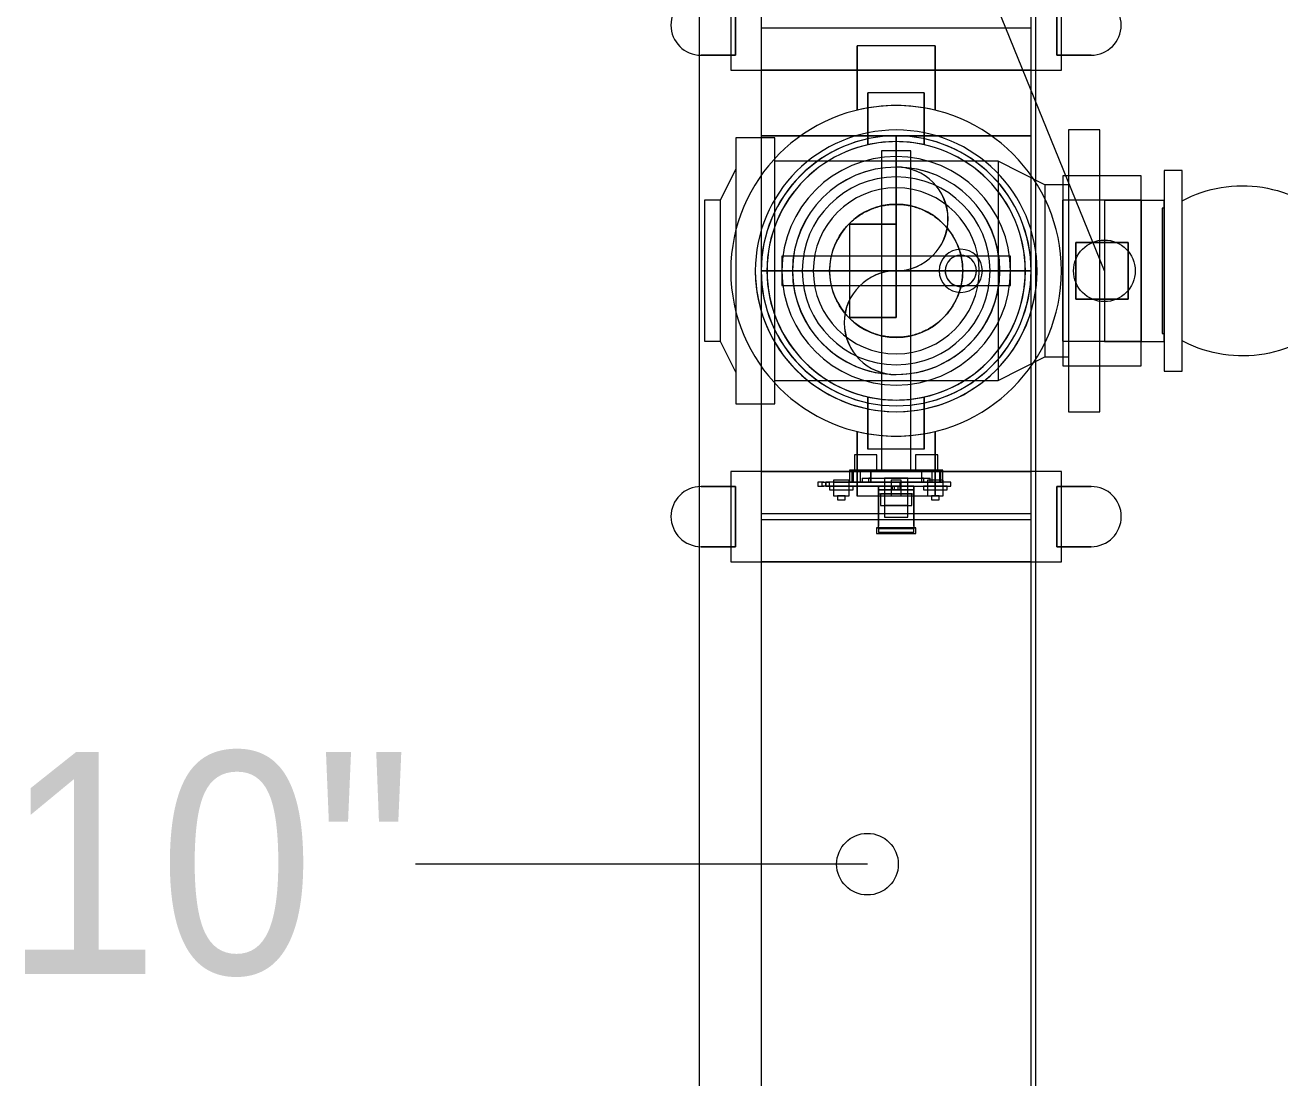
# Model space of a CAD drawing. Header units: metres. Extents: x 31.9 to 125.9, y -29 to 44.
# Drawn here: x 72.794 to 73.812, y -3.536 to -2.682 of the extents above; entities that cross this region are included whole.
import ezdxf

# ---------------------------------------------------------------- set-up
doc = ezdxf.new("R2010")
doc.units = ezdxf.units.M
doc.layers.add('P-PIPE', color=7, linetype='Continuous', lineweight=18)
doc.layers.add('P-PIPE-IDEN', color=7, linetype='Continuous', lineweight=9)
doc.styles.add('SansSerif', font='SANSS__.TTF', dxfattribs={"width": 0.9, "height": 0.18})

# ---------------------------------------------------------------- blocks, each defined once
blk = doc.blocks.new('C_S_L_ Suction Diffuser - 2_5-8 Inch - Flanged - 6_x4_-2360710-NIVEL 09')
at = {"layer": 'P-PIPE', "color": 11, "true_color": 0xff8080}
for p, q in [((0.0254, 0.1143), (0, 0.1143)), ((0, 0.1143), (0, 0)), ((0.0254, 0), (0.0254, 0.1143)), ((0.2794, 0.1079), (0.2635, 0.1079)), ((0.2635, 0.1079), (0.2635, 0)), ((0.2953, 0.1079), (0.2794, 0.1079)), ((0.2953, 0), (0.2953, 0.1079)), ((0.0825, 0.0889), (0.0444, 0.0698)), ((0.2635, 0.0889), (0.0825, 0.0889)), ((0.0825, 0), (0.0825, 0.0889)), ((0.0825, 0), (0.0825, 0.0889)), ((0.2635, 0.0889), (0.2635, 0)), ((0.308, 0.0571), (0.2953, 0.0825)), ((0.2953, -0.0825), (0.2953, 0.0825)), ((0.2953, -0.0825), (0.2953, 0.0825)), ((0.0444, 0.0698), (0.0254, 0.0698)), ((0.0254, 0), (0.0254, 0.0698)), ((0.0444, 0), (0.0444, 0.0698)), ((0.0444, 0), (0.0444, 0.0698)), ((0.3207, 0.0571), (0.308, 0.0571)), ((0.308, 0), (0.308, 0.0571)), ((0.308, 0), (0.308, 0.0571)), ((0.3207, 0), (0.3207, 0.0571)), ((0, 0), (0, -0.1143)), ((0.0254, -0.0699), (0.0254, 0)), ((0.0254, -0.1143), (0.0254, 0)), ((0.0444, -0.0699), (0.0444, 0)), ((0.0444, -0.0699), (0.0444, 0)), ((0.0825, -0.0889), (0.0825, 0)), ((0.0825, -0.0889), (0.0825, 0)), ((0.2635, 0), (0.2635, -0.0889)), ((0.2635, 0), (0.2635, -0.108)), ((0.2953, -0.108), (0.2953, 0)), ((0.308, -0.0572), (0.308, 0)), ((0.308, -0.0572), (0.308, 0)), ((0.3207, -0.0572), (0.3207, 0)), ((0.2953, -0.0825), (0.308, -0.0572)), ((0.308, -0.0572), (0.3207, -0.0572)), ((0.0254, -0.0699), (0.0444, -0.0699)), ((0.0444, -0.0699), (0.0825, -0.0889)), ((0.0825, -0.0889), (0.2635, -0.0889)), ((0.2635, -0.108), (0.2794, -0.108)), ((0.2794, -0.108), (0.2953, -0.108)), ((0, -0.1143), (0.0254, -0.1143))]:
    blk.add_line(p, q, dxfattribs=at)
for centre, radius, start, end in [((0.1651, 0), 0.1143, 0, 180), ((0.1651, 0), 0.1143, 360, 180), ((0.1651, 0), 0.054, 0, 180), ((0.1127, 0), 0.0175, 0, 180), ((0.1127, 0), 0.0175, 0, 180), ((0.1127, 0), 0.0127, 360, 180), ((0.1127, 0), 0.0127, 0, 180), ((0.1651, 0), 0.1143, 180, 0), ((0.1651, 0), 0.1143, 180, 360), ((0.1127, 0), 0.0175, 180, 0), ((0.1127, 0), 0.0175, 180, 360), ((0.1127, 0), 0.0127, 180, 360), ((0.1127, 0), 0.0127, 180, 0), ((0.1651, 0), 0.054, 180, 0)]:
    blk.add_arc(centre, radius, start, end, dxfattribs=at)
for points in [[(0.1111, 0), (0.1112, 0.0033), (0.1118, 0.0098), (0.1138, 0.0174), (0.1163, 0.0232), (0.1185, 0.0273), (0.121, 0.0313), (0.1238, 0.0349), (0.1269, 0.0383), (0.1303, 0.0414), (0.134, 0.0442), (0.1379, 0.0467), (0.142, 0.0488), (0.1463, 0.0507), (0.1509, 0.0522), (0.1555, 0.0532), (0.1602, 0.0538), (0.1651, 0.054), (0.17, 0.0538), (0.1747, 0.0532), (0.1793, 0.0522), (0.1839, 0.0507), (0.1875, 0.0491), (0.1903, 0.0477), (0.193, 0.0463), (0.1962, 0.0442), (0.1999, 0.0414), (0.2033, 0.0383), (0.2064, 0.0349), (0.2092, 0.0313), (0.2117, 0.0273), (0.2139, 0.0232), (0.2164, 0.0174), (0.2184, 0.0098), (0.219, 0.0033), (0.2191, 0)], [(0.2191, 0), (0.219, -0.0033), (0.2184, -0.0098), (0.2164, -0.0174), (0.2139, -0.0232), (0.2117, -0.0273), (0.2092, -0.0313), (0.2064, -0.0349), (0.2033, -0.0383), (0.1999, -0.0414), (0.1962, -0.0442), (0.1923, -0.0467), (0.1882, -0.0488), (0.1839, -0.0507), (0.1793, -0.0522), (0.1747, -0.0532), (0.17, -0.0538), (0.1651, -0.054), (0.1602, -0.0538), (0.1555, -0.0532), (0.1509, -0.0522), (0.1463, -0.0507), (0.1427, -0.0491), (0.1399, -0.0477), (0.1372, -0.0463), (0.134, -0.0442), (0.1303, -0.0414), (0.1269, -0.0383), (0.1238, -0.0349), (0.121, -0.0313), (0.1185, -0.0273), (0.1163, -0.0232), (0.1138, -0.0174), (0.1118, -0.0098), (0.1112, -0.0033), (0.1111, 0)]]:
    blk.add_open_spline(points, degree=3, knots=[0, 0, 0, 0, 0.055556, 0.111111, 0.138889, 0.166667, 0.194444, 0.222222, 0.25, 0.277778, 0.305556, 0.333333, 0.361111, 0.388889, 0.416667, 0.444444, 0.472222, 0.5, 0.527778, 0.555556, 0.583333, 0.611111, 0.638889, 0.652778, 0.666667, 0.694444, 0.722222, 0.75, 0.777778, 0.805556, 0.833333, 0.861111, 0.888889, 0.944444, 1, 1, 1, 1], dxfattribs=at)
blk = doc.blocks.new('Victaulic-IPS-Rigid Coupling Style 07-W07-107 - Standard-V60-NIVEL 09')
at = {"layer": 'P-PIPE', "color": 11, "true_color": 0xff8080}
for p, q in [((73.3669, -3.0439), (73.3669, -3.1171)), ((73.5011, -3.0439), (73.3669, -3.0439)), ((73.3915, -3.0439), (73.3915, -3.1171)), ((73.3915, -3.0439), (73.5011, -3.0439)), ((73.6352, -3.0439), (73.5011, -3.0439)), ((73.5011, -3.0439), (73.6106, -3.0439)), ((73.6106, -3.1171), (73.6106, -3.0439)), ((73.6352, -3.1171), (73.6352, -3.0439)), ((73.3428, -3.0561), (73.3708, -3.0561)), ((73.3708, -3.0561), (73.3428, -3.0561)), ((73.3669, -3.0561), (73.3669, -3.1049)), ((73.3669, -3.0561), (73.3708, -3.0561)), ((73.3708, -3.0561), (73.3708, -3.1049)), ((73.3708, -3.1049), (73.3708, -3.0561)), ((73.6314, -3.1049), (73.6314, -3.0561)), ((73.6314, -3.0561), (73.6593, -3.0561)), ((73.6593, -3.0561), (73.6314, -3.0561)), ((73.6314, -3.0561), (73.6314, -3.1049)), ((73.6314, -3.0561), (73.6352, -3.0561)), ((73.6352, -3.1049), (73.6352, -3.0561)), ((73.3708, -3.1049), (73.3428, -3.1049)), ((73.3428, -3.1049), (73.3708, -3.1049)), ((73.3708, -3.1049), (73.3669, -3.1049)), ((73.6593, -3.1049), (73.6314, -3.1049)), ((73.6314, -3.1049), (73.6593, -3.1049)), ((73.6352, -3.1049), (73.6314, -3.1049)), ((73.3669, -3.1171), (73.5011, -3.1171)), ((73.5011, -3.1171), (73.3915, -3.1171)), ((73.5011, -3.1171), (73.6352, -3.1171)), ((73.6106, -3.1171), (73.5011, -3.1171))]:
    blk.add_line(p, q, dxfattribs=at)
for centre, start, end in [((73.3428, -3.0805), 90, 270), ((73.3428, -3.0805), 90, 270), ((73.6593, -3.0805), 270, 90), ((73.6593, -3.0805), 270, 90)]:
    blk.add_arc(centre, 0.0244, start, end, dxfattribs=at)
blk = doc.blocks.new('Victaulic-IPS-Rigid Coupling Style 07-W07-107 - Standard-V61-NIVEL 09')
at = {"layer": 'P-PIPE', "color": 11, "true_color": 0xff8080}
for p, q in [((74.6334, -1.02), (74.6334, -1.0932)), ((74.7675, -1.02), (74.6334, -1.02)), ((74.658, -1.02), (74.658, -1.0932)), ((74.658, -1.02), (74.7675, -1.02)), ((74.9016, -1.02), (74.7675, -1.02)), ((74.7675, -1.02), (74.8771, -1.02)), ((74.8771, -1.0932), (74.8771, -1.02)), ((74.9016, -1.0932), (74.9016, -1.02)), ((74.6372, -1.0322), (74.6093, -1.0322)), ((74.6093, -1.0322), (74.6372, -1.0322)), ((74.6334, -1.0322), (74.6334, -1.081)), ((74.6334, -1.0322), (74.6372, -1.0322)), ((74.6372, -1.081), (74.6372, -1.0322)), ((74.6372, -1.0322), (74.6372, -1.081)), ((74.9258, -1.0322), (74.8978, -1.0322)), ((74.8978, -1.0322), (74.8978, -1.081)), ((74.8978, -1.081), (74.8978, -1.0322)), ((74.8978, -1.0322), (74.9258, -1.0322)), ((74.8978, -1.0322), (74.9016, -1.0322)), ((74.9016, -1.081), (74.9016, -1.0322)), ((74.6093, -1.081), (74.6372, -1.081)), ((74.6372, -1.081), (74.6093, -1.081)), ((74.6372, -1.081), (74.6334, -1.081)), ((74.8978, -1.081), (74.9258, -1.081)), ((74.9258, -1.081), (74.8978, -1.081)), ((74.9016, -1.081), (74.8978, -1.081)), ((74.6334, -1.0932), (74.7675, -1.0932)), ((74.7675, -1.0932), (74.658, -1.0932)), ((74.7675, -1.0932), (74.9016, -1.0932)), ((74.8771, -1.0932), (74.7675, -1.0932))]:
    blk.add_line(p, q, dxfattribs=at)
for centre, start, end in [((74.6093, -1.0566), 89.997, 269.997), ((74.6093, -1.0566), 89.997, 269.997), ((74.9258, -1.0566), 269.997, 89.997), ((74.9258, -1.0566), 269.997, 89.997)]:
    blk.add_arc(centre, 0.0244, start, end, dxfattribs=at)
blk = doc.blocks.new('Victaulic-IPS-Vic-300 MasterSeal Butterfly Valve LH - Standard-2756135-NIVEL 09')
at = {"layer": 'P-PIPE', "color": 11, "true_color": 0xff8080}
for p, q in [((73.4892, -2.7838), (73.4892, -3.0429)), ((73.5011, -2.7838), (73.4892, -2.7838)), ((73.513, -2.7838), (73.5011, -2.7838)), ((73.513, -3.0429), (73.513, -2.7838)), ((73.5938, -2.8692), (73.4084, -2.8692)), ((73.4084, -2.8692), (73.4084, -2.8811)), ((73.5938, -2.8811), (73.5938, -2.8692)), ((73.4084, -2.8811), (73.4084, -2.893)), ((73.5938, -2.893), (73.5938, -2.8811)), ((73.4084, -2.893), (73.5938, -2.893)), ((73.4672, -3.0303), (73.4672, -3.043)), ((73.4763, -3.0303), (73.4672, -3.0303)), ((73.4672, -3.0303), (73.4672, -3.043)), ((73.4763, -3.0303), (73.4672, -3.0303)), ((73.4854, -3.0303), (73.4763, -3.0303)), ((73.4854, -3.0303), (73.4763, -3.0303)), ((73.4854, -3.043), (73.4854, -3.0303)), ((73.4854, -3.043), (73.4854, -3.0303)), ((73.5168, -3.0303), (73.5168, -3.043)), ((73.5258, -3.0303), (73.5168, -3.0303)), ((73.5168, -3.0303), (73.5168, -3.043)), ((73.5258, -3.0303), (73.5168, -3.0303)), ((73.5349, -3.0303), (73.5258, -3.0303)), ((73.5349, -3.0303), (73.5258, -3.0303)), ((73.5349, -3.043), (73.5349, -3.0303)), ((73.5349, -3.043), (73.5349, -3.0303)), ((73.4633, -3.0429), (73.4633, -3.0526)), ((73.4661, -3.0429), (73.4633, -3.0429)), ((73.5372, -3.0429), (73.465, -3.0429)), ((73.465, -3.0429), (73.465, -3.0526)), ((73.5361, -3.0429), (73.4661, -3.0429)), ((73.4661, -3.0429), (73.4661, -3.0526)), ((73.4672, -3.043), (73.4763, -3.043)), ((73.4672, -3.043), (73.4763, -3.043)), ((73.472, -3.0429), (73.472, -3.0526)), ((73.472, -3.0429), (73.472, -3.0526)), ((73.472, -3.0429), (73.4763, -3.0429)), ((73.472, -3.0429), (73.4763, -3.0429)), ((73.472, -3.043), (73.472, -3.0526)), ((73.4763, -3.043), (73.472, -3.043)), ((73.472, -3.043), (73.472, -3.0526)), ((73.4763, -3.043), (73.472, -3.043)), ((73.4763, -3.0429), (73.4807, -3.0429)), ((73.4763, -3.0429), (73.4807, -3.0429)), ((73.4763, -3.043), (73.4854, -3.043)), ((73.4763, -3.043), (73.4854, -3.043)), ((73.4806, -3.043), (73.4763, -3.043)), ((73.4806, -3.043), (73.4763, -3.043)), ((73.4806, -3.0526), (73.4806, -3.043)), ((73.4806, -3.0526), (73.4806, -3.043)), ((73.4807, -3.0526), (73.4807, -3.0429)), ((73.4807, -3.0526), (73.4807, -3.0429)), ((73.4892, -3.0429), (73.5011, -3.0429)), ((73.5011, -3.0429), (73.513, -3.0429)), ((73.5168, -3.043), (73.5258, -3.043)), ((73.5168, -3.043), (73.5258, -3.043)), ((73.5215, -3.0429), (73.5215, -3.0526)), ((73.5215, -3.0429), (73.5215, -3.0526)), ((73.5215, -3.0429), (73.5258, -3.0429)), ((73.5215, -3.0429), (73.5258, -3.0429)), ((73.5215, -3.043), (73.5215, -3.0526)), ((73.5258, -3.043), (73.5215, -3.043)), ((73.5215, -3.043), (73.5215, -3.0526)), ((73.5258, -3.043), (73.5215, -3.043)), ((73.5258, -3.0429), (73.5302, -3.0429)), ((73.5258, -3.0429), (73.5302, -3.0429)), ((73.5258, -3.043), (73.5349, -3.043)), ((73.5258, -3.043), (73.5349, -3.043)), ((73.5302, -3.043), (73.5258, -3.043)), ((73.5302, -3.043), (73.5258, -3.043)), ((73.5302, -3.0526), (73.5302, -3.0429)), ((73.5302, -3.0526), (73.5302, -3.0429)), ((73.5302, -3.0526), (73.5302, -3.043)), ((73.5302, -3.0526), (73.5302, -3.043)), ((73.5389, -3.0429), (73.5361, -3.0429)), ((73.5361, -3.0429), (73.5361, -3.0526)), ((73.5372, -3.0526), (73.5372, -3.0429)), ((73.5389, -3.0526), (73.5389, -3.0429)), ((73.4376, -3.0526), (73.4376, -3.0557)), ((73.4423, -3.0526), (73.4376, -3.0526)), ((73.4408, -3.0526), (73.4408, -3.0557)), ((73.4408, -3.0526), (73.4439, -3.0526)), ((73.4418, -3.0526), (73.444, -3.0526)), ((73.4423, -3.0526), (73.4446, -3.0526)), ((73.4439, -3.0526), (73.4471, -3.0526)), ((73.444, -3.0526), (73.444, -3.0557)), ((73.444, -3.0557), (73.444, -3.0526)), ((73.4567, -3.0526), (73.444, -3.0526)), ((73.5011, -3.0526), (73.4446, -3.0526)), ((73.4471, -3.0557), (73.4471, -3.0526)), ((73.4503, -3.051), (73.4503, -3.0637)), ((73.4567, -3.051), (73.4503, -3.051)), ((73.4503, -3.0526), (73.4503, -3.0557)), ((73.4503, -3.0526), (73.4566, -3.0526)), ((73.4503, -3.0526), (73.5011, -3.0526)), ((73.5011, -3.0526), (73.4566, -3.0526)), ((73.463, -3.051), (73.4567, -3.051)), ((73.4567, -3.0526), (73.5074, -3.0526)), ((73.463, -3.0637), (73.463, -3.051)), ((73.4633, -3.0526), (73.4661, -3.0526)), ((73.465, -3.0526), (73.5372, -3.0526)), ((73.4661, -3.0526), (73.5361, -3.0526)), ((73.472, -3.0526), (73.4763, -3.0526)), ((73.472, -3.0526), (73.4763, -3.0526)), ((73.4763, -3.0526), (73.472, -3.0526)), ((73.4763, -3.0526), (73.472, -3.0526)), ((73.4735, -3.0493), (73.4735, -3.0526)), ((73.4735, -3.0493), (73.5011, -3.0493)), ((73.5011, -3.0526), (73.4735, -3.0526)), ((73.4763, -3.0526), (73.4806, -3.0526)), ((73.4763, -3.0526), (73.4806, -3.0526)), ((73.4807, -3.0526), (73.4763, -3.0526)), ((73.4807, -3.0526), (73.4763, -3.0526)), ((73.4789, -3.0526), (73.4763, -3.0526)), ((73.4803, -3.0493), (73.4789, -3.0493)), ((73.4789, -3.0526), (73.4789, -3.0493)), ((73.4803, -3.0493), (73.5011, -3.0493)), ((73.4803, -3.0493), (73.4803, -3.0526)), ((73.5011, -3.0526), (73.4803, -3.0526)), ((73.4916, -3.0493), (73.4916, -3.081)), ((73.5011, -3.0493), (73.4916, -3.0493)), ((73.4971, -3.051), (73.4971, -3.0637)), ((73.5011, -3.051), (73.4971, -3.051)), ((73.5011, -3.0493), (73.5219, -3.0493)), ((73.5011, -3.0493), (73.5287, -3.0493)), ((73.5106, -3.0493), (73.5011, -3.0493)), ((73.505, -3.051), (73.5011, -3.051)), ((73.5011, -3.0526), (73.5043, -3.0526)), ((73.5328, -3.0526), (73.5011, -3.0526)), ((73.5287, -3.0526), (73.5011, -3.0526)), ((73.5219, -3.0526), (73.5011, -3.0526)), ((73.5043, -3.0557), (73.5043, -3.0526)), ((73.505, -3.0637), (73.505, -3.051)), ((73.5455, -3.0526), (73.5074, -3.0526)), ((73.5106, -3.081), (73.5106, -3.0493)), ((73.5215, -3.0526), (73.5258, -3.0526)), ((73.5215, -3.0526), (73.5258, -3.0526)), ((73.5258, -3.0526), (73.5215, -3.0526)), ((73.5258, -3.0526), (73.5215, -3.0526)), ((73.5233, -3.0493), (73.5219, -3.0493)), ((73.5219, -3.0526), (73.5219, -3.0493)), ((73.5233, -3.0493), (73.5233, -3.0526)), ((73.5258, -3.0526), (73.5233, -3.0526)), ((73.5258, -3.0526), (73.5302, -3.0526)), ((73.5258, -3.0526), (73.5302, -3.0526)), ((73.5302, -3.0526), (73.5258, -3.0526)), ((73.5302, -3.0526), (73.5258, -3.0526)), ((73.5265, -3.051), (73.5265, -3.0637)), ((73.5392, -3.051), (73.5265, -3.051)), ((73.5392, -3.051), (73.5265, -3.051)), ((73.5287, -3.0526), (73.5287, -3.0493)), ((73.5455, -3.0526), (73.5328, -3.0526)), ((73.5361, -3.0526), (73.5389, -3.0526)), ((73.5392, -3.0637), (73.5392, -3.051)), ((73.5455, -3.0557), (73.5455, -3.0526)), ((73.4376, -3.0557), (73.4423, -3.0557)), ((73.4439, -3.0557), (73.4408, -3.0557)), ((73.444, -3.0557), (73.4418, -3.0557)), ((73.4446, -3.0557), (73.4423, -3.0557)), ((73.4471, -3.0557), (73.4439, -3.0557)), ((73.444, -3.0557), (73.4567, -3.0557)), ((73.4446, -3.0557), (73.5011, -3.0557)), ((73.4471, -3.0557), (73.4471, -3.0589)), ((73.4567, -3.0557), (73.4471, -3.0557)), ((73.4471, -3.0589), (73.4567, -3.0589)), ((73.5011, -3.0557), (73.4503, -3.0557)), ((73.4566, -3.0557), (73.4503, -3.0557)), ((73.4503, -3.0637), (73.4567, -3.0637)), ((73.4535, -3.0637), (73.4535, -3.0669)), ((73.4567, -3.0637), (73.4535, -3.0637)), ((73.4566, -3.0557), (73.5011, -3.0557)), ((73.4662, -3.0557), (73.4567, -3.0557)), ((73.5074, -3.0557), (73.4567, -3.0557)), ((73.4567, -3.0589), (73.4662, -3.0589)), ((73.4598, -3.0637), (73.4567, -3.0637)), ((73.4567, -3.0637), (73.463, -3.0637)), ((73.4598, -3.0669), (73.4598, -3.0637)), ((73.4662, -3.0589), (73.4662, -3.0557)), ((73.4868, -3.0589), (73.4868, -3.0557)), ((73.4868, -3.0557), (73.4868, -3.0604)), ((73.5154, -3.0557), (73.4868, -3.0557)), ((73.4868, -3.0557), (73.4868, -3.0589)), ((73.4947, -3.0557), (73.4868, -3.0557)), ((73.5154, -3.0557), (73.4868, -3.0557)), ((73.4868, -3.0589), (73.4868, -3.0557)), ((73.4868, -3.0589), (73.4868, -3.0621)), ((73.5011, -3.0589), (73.4868, -3.0589)), ((73.5154, -3.0589), (73.4868, -3.0589)), ((73.4868, -3.0613), (73.4868, -3.0589)), ((73.5154, -3.0589), (73.4868, -3.0589)), ((73.4868, -3.0589), (73.5154, -3.0589)), ((73.4868, -3.0589), (73.4947, -3.0589)), ((73.4868, -3.0604), (73.4868, -3.0879)), ((73.4868, -3.0887), (73.4868, -3.0613)), ((73.4868, -3.0621), (73.5011, -3.0621)), ((73.4884, -3.0621), (73.4884, -3.0716)), ((73.5011, -3.0621), (73.4884, -3.0621)), ((73.4947, -3.0557), (73.5074, -3.0557)), ((73.5074, -3.0589), (73.4947, -3.0589)), ((73.4971, -3.0637), (73.5011, -3.0637)), ((73.4979, -3.0557), (73.4979, -3.0589)), ((73.4979, -3.0557), (73.5011, -3.0557)), ((73.5011, -3.0589), (73.4979, -3.0589)), ((73.4995, -3.0557), (73.4995, -3.0589)), ((73.4995, -3.0557), (73.5011, -3.0557)), ((73.5011, -3.0589), (73.4995, -3.0589)), ((73.5011, -3.0557), (73.5043, -3.0557)), ((73.5011, -3.0557), (73.5027, -3.0557)), ((73.5043, -3.0557), (73.5011, -3.0557)), ((73.5011, -3.0557), (73.5328, -3.0557)), ((73.5154, -3.0589), (73.5011, -3.0589)), ((73.5043, -3.0589), (73.5011, -3.0589)), ((73.5027, -3.0589), (73.5011, -3.0589)), ((73.5138, -3.0621), (73.5011, -3.0621)), ((73.5011, -3.0621), (73.5154, -3.0621)), ((73.5011, -3.0637), (73.505, -3.0637)), ((73.5027, -3.0589), (73.5027, -3.0557)), ((73.5043, -3.0589), (73.5043, -3.0557)), ((73.5154, -3.0557), (73.5074, -3.0557)), ((73.5074, -3.0557), (73.5455, -3.0557)), ((73.5074, -3.0589), (73.5154, -3.0589)), ((73.5138, -3.0716), (73.5138, -3.0621)), ((73.5154, -3.0604), (73.5154, -3.0557)), ((73.5154, -3.0557), (73.5154, -3.0589)), ((73.5154, -3.0589), (73.5154, -3.0557)), ((73.5154, -3.0557), (73.5154, -3.0589)), ((73.5154, -3.0621), (73.5154, -3.0589)), ((73.5154, -3.0589), (73.5154, -3.0613)), ((73.5154, -3.0879), (73.5154, -3.0604)), ((73.5154, -3.0613), (73.5154, -3.0887)), ((73.5233, -3.0557), (73.5233, -3.0589)), ((73.5424, -3.0557), (73.5233, -3.0557)), ((73.5424, -3.0557), (73.5233, -3.0557)), ((73.5233, -3.0589), (73.5424, -3.0589)), ((73.5233, -3.0589), (73.5424, -3.0589)), ((73.5265, -3.0637), (73.5392, -3.0637)), ((73.5265, -3.0637), (73.5392, -3.0637)), ((73.5297, -3.0637), (73.5297, -3.0669)), ((73.536, -3.0637), (73.5297, -3.0637)), ((73.536, -3.0637), (73.5297, -3.0637)), ((73.5328, -3.0557), (73.5455, -3.0557)), ((73.536, -3.0669), (73.536, -3.0637)), ((73.5424, -3.0589), (73.5424, -3.0557)), ((73.4535, -3.0669), (73.4567, -3.0669)), ((73.4567, -3.0669), (73.4598, -3.0669)), ((73.4884, -3.0716), (73.5011, -3.0716)), ((73.4916, -3.0716), (73.4916, -3.081)), ((73.5011, -3.0716), (73.4916, -3.0716)), ((73.5106, -3.0716), (73.5011, -3.0716)), ((73.5011, -3.0716), (73.5138, -3.0716)), ((73.5106, -3.081), (73.5106, -3.0716)), ((73.5297, -3.0669), (73.536, -3.0669)), ((73.5297, -3.0669), (73.536, -3.0669)), ((73.4916, -3.081), (73.5011, -3.081)), ((73.4916, -3.081), (73.5011, -3.081)), ((73.5011, -3.081), (73.5106, -3.081)), ((73.5011, -3.081), (73.5106, -3.081)), ((73.4852, -3.0895), (73.4852, -3.0942)), ((73.4916, -3.0895), (73.4852, -3.0895)), ((73.4868, -3.0895), (73.4852, -3.0895)), ((73.4852, -3.0942), (73.4868, -3.0942)), ((73.4852, -3.0942), (73.4916, -3.0942)), ((73.4868, -3.0903), (73.4868, -3.0879)), ((73.4868, -3.0887), (73.4868, -3.0934)), ((73.4868, -3.0895), (73.5154, -3.0895)), ((73.4868, -3.0903), (73.4868, -3.0934)), ((73.5154, -3.0903), (73.4868, -3.0903)), ((73.4868, -3.0934), (73.5154, -3.0934)), ((73.5154, -3.0934), (73.4868, -3.0934)), ((73.5154, -3.0942), (73.4868, -3.0942)), ((73.5106, -3.0895), (73.4916, -3.0895)), ((73.4916, -3.0942), (73.5106, -3.0942)), ((73.517, -3.0895), (73.5106, -3.0895)), ((73.5106, -3.0942), (73.517, -3.0942)), ((73.5154, -3.0879), (73.5154, -3.0903)), ((73.5154, -3.0934), (73.5154, -3.0887)), ((73.517, -3.0895), (73.5154, -3.0895)), ((73.5154, -3.0934), (73.5154, -3.0903)), ((73.5154, -3.0942), (73.517, -3.0942)), ((73.517, -3.0942), (73.517, -3.0895))]:
    blk.add_line(p, q, dxfattribs=at)
at = {"layer": 'P-PIPE', "color": 11, "lineweight": 9, "true_color": 0xff8080}
for p, q in [((73.4632, -2.8433), (73.5011, -2.8433)), ((73.5011, -2.8433), (73.4632, -2.8433)), ((73.4632, -2.8433), (73.4632, -2.8811)), ((73.5011, -2.8811), (73.5011, -2.8433)), ((73.5011, -2.8433), (73.5011, -2.8811)), ((73.4632, -2.8811), (73.5011, -2.8811)), ((73.5011, -2.8811), (73.4632, -2.8811)), ((73.5011, -2.8811), (73.4632, -2.8811)), ((73.4632, -2.8811), (73.5011, -2.8811)), ((73.4632, -2.8811), (73.4632, -2.919)), ((73.5011, -2.919), (73.5011, -2.8811)), ((73.5011, -2.8811), (73.5011, -2.919)), ((73.5011, -2.919), (73.4632, -2.919)), ((73.4632, -2.919), (73.5011, -2.919))]:
    blk.add_line(p, q, dxfattribs=at)
at = {"layer": 'P-PIPE', "color": 11, "true_color": 0xff8080}
for radius, start, end in [(0.0927, 90, 270), (0.0927, 90, 270), (0.0927, 90, 270), (0.0927, 90, 270), (0.0927, 270, 90), (0.0927, 270, 90), (0.0927, 270, 90), (0.0927, 270, 90), (0.0841, 0, 180), (0.0841, 360, 180), (0.0673, 90, 270), (0.0673, 90, 270), (0.0673, 90, 270), (0.0673, 90, 270), (0.0673, 270, 90), (0.0673, 270, 90), (0.0673, 270, 90), (0.0673, 270, 90), (0.0841, 180, 360), (0.0841, 180, 360)]:
    blk.add_arc((73.5011, -2.8811), radius, start, end, dxfattribs=at)
blk = doc.blocks.new('Victaulic-IPS-Rigid Coupling Style 07-W07-107 - Standard-V91-NIVEL 09')
at = {"layer": 'P-PIPE', "color": 11, "true_color": 0xff8080}
for p, q in [((74.8018, -2.7366), (74.7561, -2.7366)), ((74.7561, -2.7366), (74.7561, -2.7578)), ((74.8018, -2.7578), (74.8018, -2.7366)), ((74.7561, -2.7578), (74.7561, -2.7789)), ((74.7561, -2.7789), (74.7561, -2.7578)), ((74.8018, -2.7578), (74.8018, -2.7789)), ((74.8018, -2.7789), (74.8018, -2.7578)), ((74.7561, -3.0045), (74.7561, -2.9834)), ((74.7561, -2.9834), (74.7561, -3.0045)), ((74.8018, -3.0045), (74.8018, -2.9834)), ((74.8018, -2.9834), (74.8018, -3.0045)), ((74.7561, -3.0045), (74.7561, -3.0256)), ((74.8018, -3.0256), (74.8018, -3.0045)), ((74.7561, -3.0256), (74.8018, -3.0256))]:
    blk.add_line(p, q, dxfattribs=at)
for radius, start, end in [(0.1048, 0, 180), (0.1048, 0, 180), (0.1048, 77.3977, 102.6023), (0.1048, 77.3977, 102.6023), (0.0841, 0, 180), (0.0841, 0, 180), (0.1048, 180, 0), (0.1048, 180, 360), (0.0841, 180, 360), (0.0841, 180, 0), (0.1048, 257.3977, 282.6023), (0.1048, 257.3977, 282.6023)]:
    blk.add_arc((74.779, -2.8811), radius, start, end, dxfattribs=at)
blk = doc.blocks.new('Victaulic-IPS-Reducer No 50-51 - AC-2757400-NIVEL 09')
at = {"layer": 'P-PIPE', "color": 11, "true_color": 0xff8080}
for radius, start, end in [(0.1095, 360, 180), (0.1095, 0, 180), (0.1095, 0, 180), (0.0841, 0, 180), (0.0841, 0, 180), (0.0841, 0, 180), (0.1095, 180, 0), (0.1095, 180, 0), (0.1095, 180, 360), (0.0841, 180, 0), (0.0841, 180, 360), (0.0841, 180, 0)]:
    blk.add_arc((73.501, -2.8811), radius, start, end, dxfattribs=at)
blk = doc.blocks.new('Victaulic-IPS-Rigid Coupling Style 07-W07-107 - Standard-V99-NIVEL 09')
at = {"layer": 'P-PIPE', "color": 11, "true_color": 0xff8080}
for p, q in [((73.5328, -2.6985), (73.4693, -2.6985)), ((73.4693, -2.7229), (73.4693, -2.7508)), ((73.4693, -2.7508), (73.4693, -2.7229)), ((73.5328, -2.7229), (73.5328, -2.7508)), ((73.5328, -2.7508), (73.5328, -2.7229)), ((73.3669, -2.8811), (73.3669, -2.8811)), ((73.3915, -2.8811), (73.3915, -2.8811)), ((73.6106, -2.8811), (73.6106, -2.8811)), ((73.6352, -2.8811), (73.6352, -2.8811)), ((73.4693, -3.0394), (73.4693, -3.0114)), ((73.4693, -3.0114), (73.4693, -3.0394)), ((73.5328, -3.0394), (73.5328, -3.0114)), ((73.5328, -3.0114), (73.5328, -3.0394)), ((73.4693, -3.0637), (73.5328, -3.0637))]:
    blk.add_line(p, q, dxfattribs=at)
for radius, start, end in [(0.1341, 0, 180), (0.1341, 0, 180), (0.1341, 76.3056, 103.6944), (0.1341, 76.3056, 103.6944), (0.1095, 0, 180), (0.1095, 0, 180), (0.1341, 180, 0), (0.1341, 180, 360), (0.1095, 180, 360), (0.1095, 180, 0), (0.1341, 256.3056, 283.6944), (0.1341, 256.3056, 283.6944)]:
    blk.add_arc((73.501, -2.8811), radius, start, end, dxfattribs=at)
for centre, start_param, end_param in [((73.4693, -2.7229), 4.712389, 6.283185), ((73.4693, -2.7229), 0, 1.570796), ((73.5328, -2.7229), 0, 1.570796), ((73.5328, -2.7229), 4.712389, 6.283185), ((73.4693, -3.0394), 1.570796, 3.141593), ((73.4693, -3.0394), 3.141593, 4.712389), ((73.5328, -3.0394), 3.141593, 4.712389), ((73.5328, -3.0394), 1.570796, 3.141593)]:
    blk.add_ellipse(centre, major_axis=(0, 0.0244), ratio=0.000043, start_param=start_param, end_param=end_param, dxfattribs=at)
blk = doc.blocks.new('Victaulic-IPS-Rigid Coupling Style 07-W07-107 - Standard-V100-NIVEL 09')
at = {"layer": 'P-PIPE', "color": 11, "true_color": 0xff8080}
for p, q in [((73.5239, -2.7366), (73.4782, -2.7366)), ((73.4782, -2.7578), (73.4782, -2.7789)), ((73.4782, -2.7789), (73.4782, -2.7578)), ((73.5239, -2.7578), (73.5239, -2.7789)), ((73.5239, -2.7789), (73.5239, -2.7578)), ((73.449, -2.7902), (73.449, -2.7902)), ((73.4593, -2.8081), (73.4592, -2.8081)), ((73.5428, -2.9541), (73.5428, -2.9541)), ((73.5531, -2.9721), (73.5531, -2.9721)), ((73.4782, -3.0045), (73.4782, -2.9834)), ((73.4782, -2.9834), (73.4782, -3.0045)), ((73.5239, -3.0045), (73.5239, -2.9834)), ((73.5239, -2.9834), (73.5239, -3.0045)), ((73.4782, -3.0256), (73.5239, -3.0256))]:
    blk.add_line(p, q, dxfattribs=at)
for radius, start, end in [(0.1048, 360, 180), (0.1048, 360, 180), (0.1048, 77.3977, 102.6023), (0.1048, 77.3977, 102.6023), (0.0841, 360, 180), (0.0841, 360, 180), (0.1048, 180, 360), (0.1048, 180, 360), (0.0841, 180, 360), (0.0841, 180, 360), (0.1048, 257.3977, 282.6023), (0.1048, 257.3977, 282.6023)]:
    blk.add_arc((73.501, -2.8811), radius, start, end, dxfattribs=at)
for centre, start_param, end_param in [((73.4782, -2.7578), 4.712389, 6.283169), ((73.4782, -2.7578), 0, 1.570796), ((73.5239, -2.7578), 0, 1.570796), ((73.5239, -2.7578), 4.712389, 6.283169), ((73.4782, -3.0045), 1.570796, 3.141576), ((73.4782, -3.0045), 3.141593, 4.712389), ((73.5239, -3.0045), 3.141593, 4.712389), ((73.5239, -3.0045), 1.570796, 3.141576)]:
    blk.add_ellipse(centre, major_axis=(0, 0.0212), ratio=0.000043, start_param=start_param, end_param=end_param, dxfattribs=at)
blk = doc.blocks.new('C_S_L_Antivibratorio 2- Flanged - 4_-2764375-NIVEL 09')
at = {"layer": 'P-PIPE', "color": 11, "true_color": 0xff8080}
for p, q in [((-0.0494, 0.0813), (-0.0658, 0.0813)), ((-0.0658, 0.0813), (-0.0658, -0.0813)), ((-0.0658, 0.0813), (-0.0658, -0.0813)), ((-0.0494, -0.0813), (-0.0494, 0.0813)), ((-0.0494, -0.0813), (-0.0494, 0.0813)), ((0.0635, 0.0813), (0.0488, 0.0813)), ((0.0488, 0.0813), (0.0488, -0.0813)), ((0.0488, 0.0813), (0.0488, -0.0813)), ((0.0635, -0.0813), (0.0635, 0.0813)), ((0.0635, -0.0813), (0.0635, 0.0813)), ((-0.0494, -0.0567), (-0.0494, 0.0567)), ((-0.0494, -0.0567), (-0.0494, 0.0567)), ((0.0488, 0.0569), (0.0488, -0.0569)), ((0.0488, 0.0569), (0.0488, -0.0569)), ((-0.0658, -0.0813), (-0.0494, -0.0813)), ((0.0488, -0.0813), (0.0635, -0.0813))]:
    blk.add_line(p, q, dxfattribs=at)
at = {"layer": 'P-PIPE', "color": 11, "true_color": 0xff8080, "flags": 128}
for points in [[(-0.0494, 0.0567), (-0.0456, 0.0586), (-0.0418, 0.0603), (-0.0379, 0.0619), (-0.034, 0.0633), (-0.03, 0.0646), (-0.026, 0.0657), (-0.0219, 0.0667), (-0.0178, 0.0675), (-0.0136, 0.0681), (-0.0095, 0.0686), (-0.0053, 0.0689), (-0.0011, 0.069), (0.0031, 0.069), (0.0073, 0.0688), (0.0114, 0.0684), (0.0156, 0.0679), (0.0197, 0.0671), (0.0238, 0.0663), (0.0279, 0.0652), (0.0319, 0.064), (0.0359, 0.0627), (0.0398, 0.0612), (0.0436, 0.0595), (0.0474, 0.0577), (0.0488, 0.0569)], [(0.0488, -0.0569), (0.0451, -0.0588), (0.0413, -0.0605), (0.0374, -0.0621), (0.0334, -0.0635), (0.0295, -0.0648), (0.0254, -0.0659), (0.0213, -0.0668), (0.0172, -0.0676), (0.0131, -0.0682), (0.0089, -0.0686), (0.0047, -0.0689), (0.0005, -0.069), (-0.0037, -0.069), (-0.0079, -0.0687), (-0.012, -0.0683), (-0.0162, -0.0678), (-0.0203, -0.067), (-0.0244, -0.0661), (-0.0285, -0.0651), (-0.0325, -0.0639), (-0.0364, -0.0625), (-0.0403, -0.0609), (-0.0442, -0.0593), (-0.0479, -0.0574), (-0.0494, -0.0567)]]:
    blk.add_lwpolyline(points, dxfattribs=at)
blk = doc.blocks.new('Victaulic-IPS-Rigid Coupling Style 07-W07-107 - Standard-V101-NIVEL 09')
at = {"layer": 'P-PIPE', "color": 11, "true_color": 0xff8080}
for p, q in [((0.0317, 0.077), (-0.0318, 0.077)), ((-0.0318, 0.077), (-0.0318, -0.077)), ((-0.0318, 0.077), (-0.0318, -0.077)), ((0.0317, -0.077), (0.0317, 0.077)), ((0.0317, -0.077), (0.0317, 0.077)), ((0.0317, 0.0572), (-0.0318, 0.0572)), ((-0.0318, -0.0571), (-0.0318, 0.0572)), ((-0.0318, -0.0571), (-0.0318, 0.0572)), ((0.0317, 0.0572), (0.0317, -0.0571)), ((0.0317, 0.0572), (0.0317, -0.0571)), ((-0.0212, 0.0229), (-0.0212, -0.0229)), ((0.0212, 0.0229), (-0.0212, 0.0229)), ((0.0212, 0.0229), (-0.0212, 0.0229)), ((0.0212, 0.0229), (-0.0212, 0.0229)), ((-0.0212, 0.0229), (0.0212, 0.0229)), ((-0.0212, -0.0229), (-0.0212, 0.0229)), ((-0.0212, -0.0229), (-0.0212, 0.0229)), ((0.0212, -0.0229), (0.0212, 0.0229)), ((0.0212, 0.0229), (0.0212, -0.0229)), ((0.0212, 0.0229), (0.0212, -0.0229)), ((-0.0212, -0.0229), (0.0212, -0.0229)), ((0.0212, -0.0229), (-0.0212, -0.0229)), ((-0.0212, -0.0229), (0.0212, -0.0229)), ((-0.0212, -0.0229), (0.0212, -0.0229)), ((-0.0318, -0.0571), (0.0317, -0.0571)), ((-0.0318, -0.077), (0.0317, -0.077))]:
    blk.add_line(p, q, dxfattribs=at)
blk = doc.blocks.new('Non-Connector - AC-2603212-NIVEL 09')
at = {"layer": 'P-PIPE', "color": 11, "true_color": 0xff8080}
for p, q in [((0.0016, 0.0508), (0, 0.0508)), ((0, 0.0508), (0, -0.0508)), ((0, 0.0508), (0, -0.0508)), ((0.0016, -0.0508), (0.0016, 0.0508)), ((0.0016, -0.0508), (0.0016, 0.0508)), ((0, -0.0508), (0.0016, -0.0508))]:
    blk.add_line(p, q, dxfattribs=at)
blk = doc.blocks.new('Victaulic-IPS-Rigid Coupling Style 07-W07-107 - Standard-V96-NIVEL 09')
at = {"layer": 'P-PIPE', "color": 11, "true_color": 0xff8080}
for p, q in [((74.8019, -1.7364), (74.7562, -1.7364)), ((74.7562, -1.7364), (74.7562, -1.7575)), ((74.8019, -1.7575), (74.8019, -1.7364)), ((74.7562, -1.7575), (74.7562, -1.7786)), ((74.7562, -1.7786), (74.7562, -1.7575)), ((74.8019, -1.7575), (74.8019, -1.7786)), ((74.8019, -1.7786), (74.8019, -1.7575)), ((74.7562, -2.0043), (74.7562, -1.9831)), ((74.7562, -1.9831), (74.7562, -2.0043)), ((74.8019, -2.0043), (74.8019, -1.9831)), ((74.8019, -1.9831), (74.8019, -2.0043)), ((74.7562, -2.0043), (74.7562, -2.0254)), ((74.8019, -2.0254), (74.8019, -2.0043)), ((74.7562, -2.0254), (74.8019, -2.0254))]:
    blk.add_line(p, q, dxfattribs=at)
for radius, start, end in [(0.1048, 360, 180), (0.1048, 0, 180), (0.1048, 77.3977, 102.6023), (0.1048, 77.3977, 102.6023), (0.0841, 0, 180), (0.0841, 360, 180), (0.1048, 180, 360), (0.1048, 180, 360), (0.0841, 180, 360), (0.0841, 180, 360), (0.1048, 257.3977, 282.6023), (0.1048, 257.3977, 282.6023)]:
    blk.add_arc((74.779, -1.8809), radius, start, end, dxfattribs=at)
blk = doc.blocks.new('Non-Connector - AC-V104-NIVEL 09')
at = {"layer": 'P-PIPE', "color": 11, "true_color": 0xff8080}
for start, end in [(90, 270), (90, 270), (270, 90), (270, 90)]:
    blk.add_arc((73.5011, -2.8811), 0.0762, start, end, dxfattribs=at)

msp = doc.modelspace()

# ---------------------------------------------------------------- linework, layer by layer
at = {"layer": 'P-PIPE', "color": 1, "true_color": 0xff0000}
for p, q in [((73.3412, -1.7623), (73.3412, -4.4437)), ((73.6143, -4.4437), (73.6143, -1.7623))]:
    msp.add_line(p, q, dxfattribs=at)
at = {"layer": 'P-PIPE', "color": 11, "true_color": 0xff8080}
for p, q in [((73.3915, -2.6843), (73.3915, -3.078)), ((73.5011, -2.6843), (73.3915, -2.6843)), ((73.5011, -2.6843), (73.3915, -2.6843)), ((73.6106, -2.6843), (73.5011, -2.6843)), ((73.6106, -2.6843), (73.5011, -2.6843)), ((73.6106, -3.078), (73.6106, -2.6843)), ((73.7185, -2.824), (73.67, -2.824)), ((73.67, -2.824), (73.67, -2.9383)), ((73.7185, -2.9383), (73.7185, -2.824)), ((73.67, -2.9383), (73.7185, -2.9383)), ((73.3915, -3.078), (73.5011, -3.078)), ((73.3915, -3.078), (73.5011, -3.078)), ((73.3915, -3.083), (73.3915, -4.2385)), ((73.6106, -3.083), (73.3915, -3.083)), ((73.5011, -3.078), (73.6106, -3.078)), ((73.5011, -3.078), (73.6106, -3.078)), ((73.6106, -4.2385), (73.6106, -3.083))]:
    msp.add_line(p, q, dxfattribs=at)
at = {"layer": 'P-PIPE', "color": 11, "lineweight": 9, "true_color": 0xff8080}
for p, q in [((73.5011, -2.7716), (73.3915, -2.7716)), ((73.3915, -2.7716), (73.3915, -2.8811)), ((73.3915, -2.7716), (73.3915, -2.8811)), ((73.3915, -2.7716), (73.5011, -2.7716)), ((73.6106, -2.7716), (73.5011, -2.7716)), ((73.5011, -2.7716), (73.5011, -2.8811)), ((73.5011, -2.7716), (73.5011, -2.8811)), ((73.5011, -2.7716), (73.6106, -2.7716)), ((73.5011, -2.8811), (73.5011, -2.7716)), ((73.5011, -2.8811), (73.5011, -2.7716)), ((73.6106, -2.8811), (73.6106, -2.7716)), ((73.6106, -2.8811), (73.6106, -2.7716)), ((73.5011, -2.8811), (73.3915, -2.8811)), ((73.3915, -2.8811), (73.5011, -2.8811)), ((73.6106, -2.8811), (73.5011, -2.8811)), ((73.5011, -2.8811), (73.6106, -2.8811))]:
    msp.add_line(p, q, dxfattribs=at)
at = {"layer": 'P-PIPE', "color": 11, "true_color": 0xff8080}
for centre, radius, start, end in [((73.5011, -2.8811), 0.1095, 90, 180), ((73.5011, -2.8811), 0.1095, 0, 90), ((73.501, -2.8811), 0.0841, 0, 180), ((73.5011, -2.8811), 0.0841, 0, 180), ((73.501, -2.839), 0.0421, 270, 90), ((73.5011, -2.839), 0.0421, 270, 90), ((73.5011, -2.8811), 0.1095, 180, 270), ((73.501, -2.8811), 0.0841, 180, 360), ((73.5011, -2.8811), 0.0841, 180, 360), ((73.501, -2.9232), 0.0421, 90, 270), ((73.5011, -2.9232), 0.0421, 90, 270), ((73.5011, -2.8811), 0.1095, 270, 0)]:
    msp.add_arc(centre, radius, start, end, dxfattribs=at)
at = {"layer": 'P-PIPE-IDEN'}
for p, q in [((73.67, -2.8811), (73.5043, -2.472)), ((73.4778, -3.3625), (73.1111, -3.3625))]:
    msp.add_line(p, q, dxfattribs=at)
for centre in [(73.67, -2.8811), (73.4778, -3.3625)]:
    msp.add_circle(centre, 0.025, dxfattribs=at)

# ---------------------------------------------------------------- block references
at = {"layer": 'P-PIPE', "color": 11, "true_color": 0xff8080}
for name, p, rotation in [('Victaulic-IPS-Rigid Coupling Style 07-W07-107 - Standard-V61-NIVEL 09', (148.2686, -3.7345), 180.0029552952688), ('Victaulic-IPS-Rigid Coupling Style 07-W07-107 - Standard-V96-NIVEL 09', (148.2801, -4.762), 180), ('C_S_L_ Suction Diffuser - 2_5-8 Inch - Flanged - 6_x4_-2360710-NIVEL 09', (73.6662, -2.8811), 180), ('C_S_L_Antivibratorio 2- Flanged - 4_-2764375-NIVEL 09', (73.782, -2.8811), 180), ('Non-Connector - AC-2603212-NIVEL 09', (73.7185, -2.8811), 180)]:
    msp.add_blockref(name, p, dxfattribs=dict(at, rotation=rotation))
for name, p in [('Victaulic-IPS-Rigid Coupling Style 07-W07-107 - Standard-V99-NIVEL 09', (0, 0)), ('Victaulic-IPS-Rigid Coupling Style 07-W07-107 - Standard-V91-NIVEL 09', (-1.2779, 0)), ('Victaulic-IPS-Rigid Coupling Style 07-W07-107 - Standard-V100-NIVEL 09', (0, 0)), ('Victaulic-IPS-Reducer No 50-51 - AC-2757400-NIVEL 09', (0, 0)), ('Victaulic-IPS-Vic-300 MasterSeal Butterfly Valve LH - Standard-2756135-NIVEL 09', (0, 0)), ('Non-Connector - AC-V104-NIVEL 09', (0, 0)), ('Victaulic-IPS-Rigid Coupling Style 07-W07-107 - Standard-V101-NIVEL 09', (73.6681, -2.8811)), ('Victaulic-IPS-Rigid Coupling Style 07-W07-107 - Standard-V60-NIVEL 09', (0, 0))]:
    msp.add_blockref(name, p, dxfattribs=at)

# ---------------------------------------------------------------- texts
at = {"layer": 'P-PIPE-IDEN', "insert": (72.7772, -3.2715), "char_height": 0.18, "width": 0.396835, "attachment_point": 1, "style": 'SansSerif'}
msp.add_mtext('10"', dxfattribs=at)

doc.saveas('drawing.dxf')
